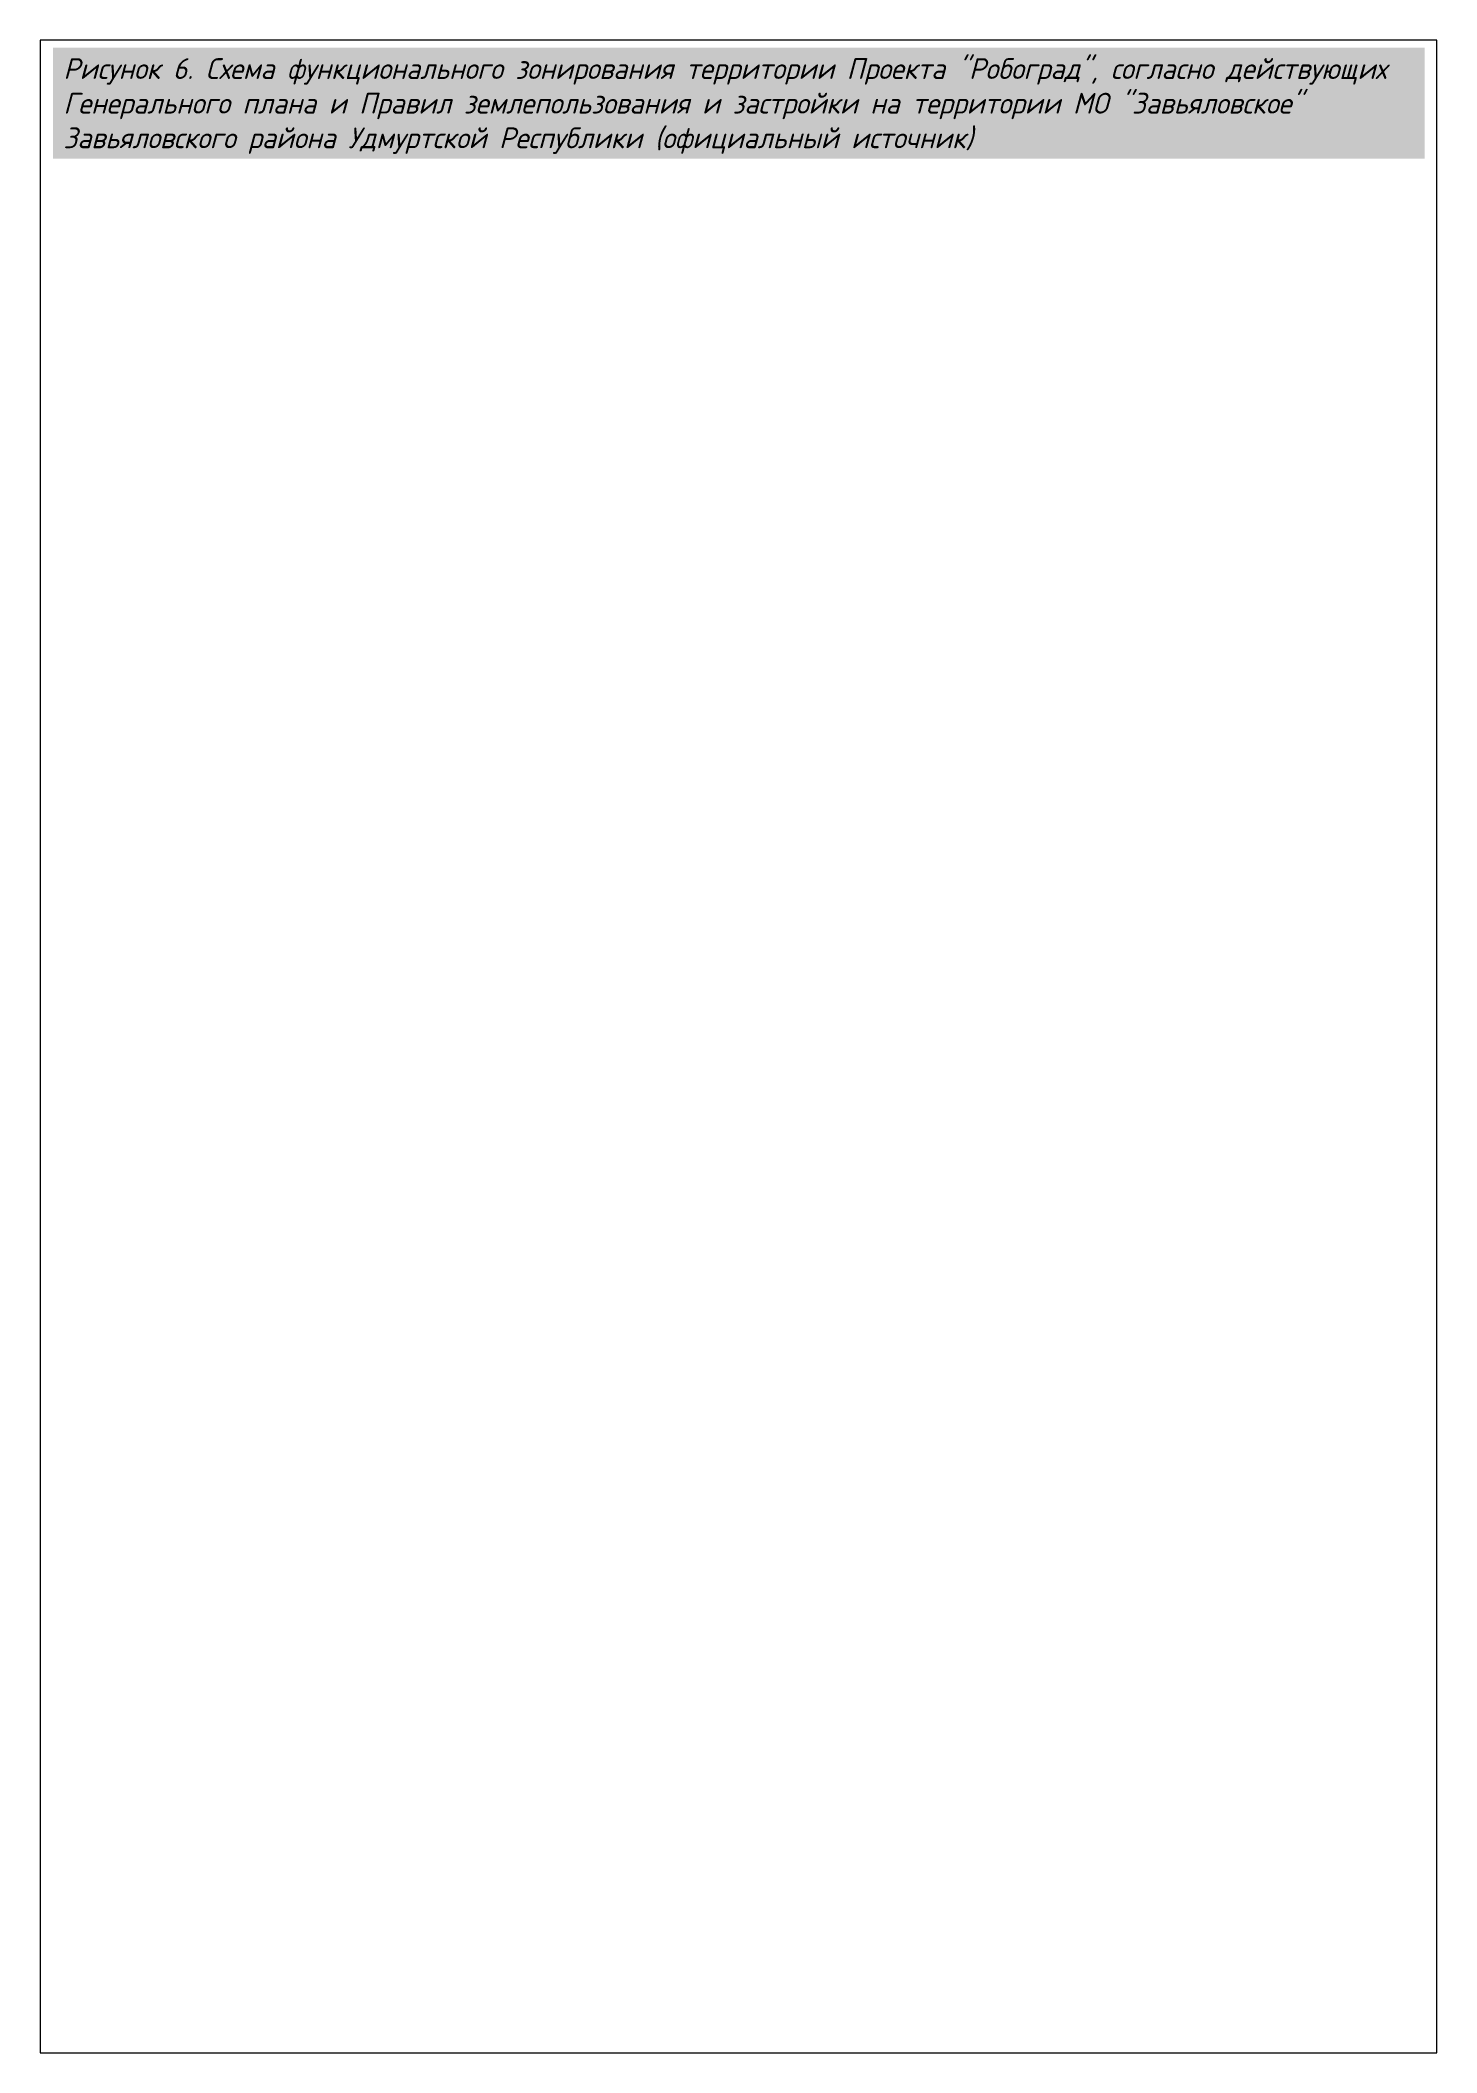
# Paper-space layout 'общая схема ПЗЗ_растр' of a CAD drawing. Header units: millimetres. Extents: x 13 to 403, y 12 to 574.
import ezdxf

# ---------------------------------------------------------------- set-up
doc = ezdxf.new("R2010")
doc.units = ezdxf.units.MM
doc.styles.add('GOST-2.304_Type-B_italic', font='GOST Common Italic.ttf')

psp = doc.layouts.new('общая схема ПЗЗ_растр')

# ---------------------------------------------------------------- texts
at = {"insert": (19.52, 569.29), "char_height": 5.8, "attachment_point": 1, "style": 'GOST-2.304_Type-B_italic', "bg_fill": 1, "box_fill_scale": 1.5, "bg_fill_color": 255, "bg_fill_transparency": 0}
psp.add_mtext_dynamic_manual_height_columns('Рисунок 6. Схема функционального зонирования территории Проекта "Робоград", согласно действующих Генерального плана и Правил землепользования и застройки на территории МО "Завьяловское" Завьяловского района Удмуртской Республики (официальный источник)', width=377.2457, gutter_width=12.5, heights=[0], dxfattribs=at)

# ---------------------------------------------------------------- viewports
at = {"layer": '0', "view_target_point": (2243449.06, 380847.38)}
vp = psp.add_viewport(center=(208.06, 293.37), size=(390.01, 561.87), view_center_point=(535.88, -1022.81), view_height=5752.76, dxfattribs=at)
vp.frozen_layers = ['0']

doc.saveas('drawing.dxf')
